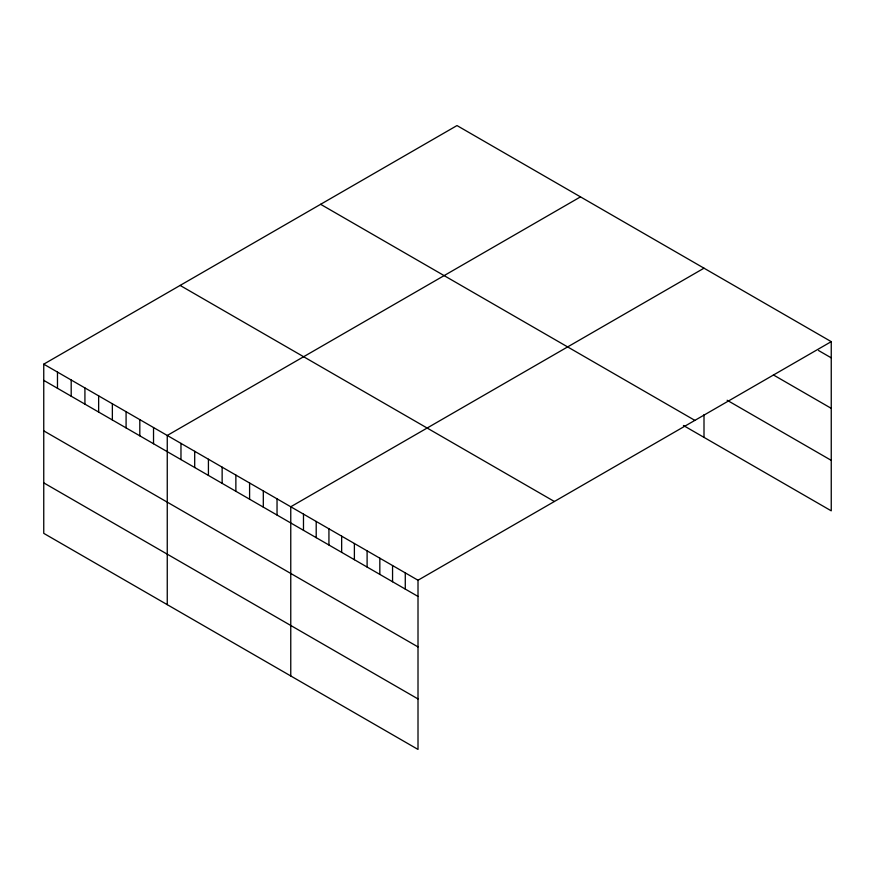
<?xml version="1.0" encoding="UTF-8"?>
<svg xmlns="http://www.w3.org/2000/svg" width="875" height="875" viewBox="0 0 875 875"><rect width="100%" height="100%" fill="white"/><g stroke="black" fill="none" stroke-linecap="round" stroke-linejoin="round"><path stroke-width="1.31" d="M43.75 364.164L418.009 580.234L418.009 749.427L43.75 533.356L43.75 364.164L456.991 125.573L831.25 341.644L831.25 510.836L683.419 425.491M580.497 196.875L167.256 435.466L167.256 604.658M704.003 268.188L290.762 506.767L290.762 675.959M418.009 580.234L831.25 341.644M818.53 350.503L831.25 357.853M773.413 374.948L831.25 408.341M727.136 400.247L831.25 460.359M320.622 204.302L694.881 420.383M180.119 285.425L554.378 501.495M43.75 380.363L418.009 596.433M43.75 430.85L418.009 646.92M43.75 482.869L418.009 698.939M704.003 414.663L704.003 437.38M405.278 572.884L405.278 589.094M392.558 565.534L392.558 581.744M379.827 558.195L379.827 574.394M367.106 550.845L367.106 567.055M354.386 543.495L354.386 559.705M341.655 536.156L341.655 552.355M328.934 528.806L328.934 545.016M316.203 521.456L316.203 537.666M303.483 514.117L303.483 530.316M277.036 498.848L277.036 515.047M263.309 490.919L263.309 507.128M249.594 483L249.594 499.198M235.867 475.081L235.867 491.28M222.141 467.152L222.141 483.361M208.425 459.233L208.425 475.431M194.698 451.314L194.698 467.512M180.972 443.384L180.972 459.594M153.53 427.536L153.53 443.745M139.814 419.617L139.814 435.827M126.088 411.698L126.088 427.897M112.361 403.769L112.361 419.978M98.645 395.85L98.645 412.048M84.919 387.931L84.919 404.13M71.192 380.002L71.192 396.211M57.477 372.083L57.477 388.281"/></g></svg>
